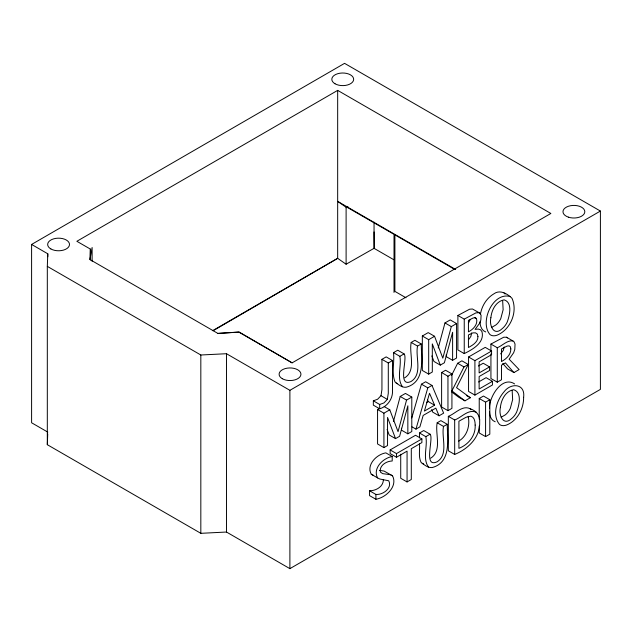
<?xml version="1.0" encoding="UTF-8"?>
<svg xmlns="http://www.w3.org/2000/svg" width="632" height="632" viewBox="0 0 632 632"><rect width="100%" height="100%" fill="white"/><g stroke="black" fill="none" stroke-linecap="round" stroke-linejoin="round"><path stroke-width="0.95" d="M92.114 261.277L92.114 247.499L89.949 259.562L217.882 333.42L238.872 332.124L292.103 362.855L550.859 213.466L337.67 90.376L76.859 241.29L90.36 249.079L90.471 259.926M47.313 266.372L47.795 253.795L31.6 244.442L344.566 63.35L600.4 211.056L600.4 389.375L289.891 568.65L226.477 532.033L200.826 533.321L47.313 444.691L47.313 266.372L200.826 355.002L226.477 353.715L289.891 390.323L600.4 211.056M47.313 444.691L47.724 434.05M89.949 259.562L90.36 249.079M489.484 408.217C489.049 397.204 501.982 375.44 514.59 383.901M471.598 332.93L470.943 336.232L468.983 339.194M504.225 346.96L503.356 350.294L500.615 353.912M383.379 479.996C383.103 486.917 375.835 490.827 369.554 490.772L369.554 495.614L375.906 499.272C385.931 497.605 397.923 486.427 392.535 475.825L384.066 471.053L379.358 470.374M480.407 314.38C481.758 306.093 486.514 298.178 493.837 293.864C499.975 289.258 507.362 293.746 511.991 298.28C518.027 311.647 510.64 329.635 497.052 335.197A17.277 9.978 -60 0 1 490.013 334.597C479.277 322.32 492.865 291.447 510.324 296.582M393.452 421.512L400.206 396.454L405.444 393.428L411.795 397.086L411.795 431.538L407.845 433.821L401.494 430.155L401.494 428.219M411.795 397.086L406.55 400.111L398.049 431.68L389.778 409.797L384.224 406.589M438.221 347.995L444.975 322.936L450.213 319.911L456.565 323.576L456.565 358.02L452.615 360.303L446.263 356.638L446.263 354.702M456.565 323.576L451.319 326.602L442.819 358.162L434.547 336.279L428.204 332.614L422.334 336.003L422.334 370.455L428.686 374.12L432.312 372.019L432.312 343.927L440.299 365.106L444.391 362.744L452.615 332.282L452.615 360.303M380.985 395.711L381.941 389.581L381.941 359.324L386.176 356.882L392.519 360.548L392.519 390.639C392.93 398.768 387.471 406.471 379.682 408.809L373.338 405.144L373.338 400.814L377.604 399.258L380.985 395.711L387.329 399.377L383.956 402.924L379.682 404.48L373.338 400.814M387.329 399.377L388.293 393.246L388.293 362.989L381.941 359.324M411.772 417.957L421.449 384.185L425.644 381.76L431.988 385.425L443.64 413.146L439.066 415.793L432.715 412.127L431.64 409.568M412.001 426.837L415.967 429.128L427.801 387.851L431.988 385.425M468.691 322.699L470.089 319.871M451.619 375.242L457.655 363.282L461.905 360.825L468.257 364.49L456.565 387.677L470.327 397.741L464.97 400.838L458.619 397.173L451.714 391.919M451.927 390.86L463.999 366.947L468.257 364.49M404.678 377.849C416.543 370.502 408.857 353.296 411.187 342.441L414.9 340.3L421.244 343.966C421.283 357.933 425.47 380.306 408.138 386.634C403.295 388.964 398.516 384.73 394.992 381.886C391.303 372.706 394.708 362.223 393.491 352.656L397.726 350.215L404.069 353.88C408.011 357.815 396.904 387.882 411.029 381.515C422.895 374.168 415.208 356.962 417.539 346.107L411.187 342.441M430.668 458.184C442.534 450.829 434.848 433.623 437.186 422.769L440.891 420.628L447.243 424.293C447.274 438.268 451.461 460.641 434.129 466.961C429.286 469.292 424.507 465.065 420.983 462.213C418.266 456.517 420.027 449.881 419.482 443.838M458.658 441.112C467.159 436.364 470.24 425.399 468.17 416.33M213.11 330.741L336.556 258.978M212.684 330.647L337.67 258.33L337.67 90.376M457.892 315.471L469.592 309.214L472.499 309.001L479.893 313.148L481.086 315.273L480.849 320.045L479.704 323.157L475.106 329.367L478.306 329.075L480.597 329.825L481.971 331.626C484.847 342.828 472.436 349.559 464.243 353.588L457.892 349.923L457.892 315.471L464.243 319.136L475.936 312.88L478.843 312.666L479.893 313.148M388.293 362.989L392.519 360.548M393.491 352.656L399.843 356.322L404.069 353.88M417.539 346.107L421.244 343.966M422.334 336.003L428.686 339.668L434.547 336.279M407.845 433.821L407.845 405.791L399.622 436.262L395.529 438.624L387.542 417.444L387.542 445.536L383.916 447.63L377.565 443.964L377.565 409.52L379.247 408.548M441.61 372.548L445.576 370.257L451.927 373.915L451.927 408.367L447.954 410.658L441.61 406.992L441.61 372.548L447.954 376.214L451.927 373.915M468.557 356.985L485.226 347.363L491.578 351.029L491.578 354.678L479.135 361.86L479.135 372.92L489.563 366.9L489.563 370.51L479.135 376.522L479.135 389.004L492.447 381.317L492.447 384.975L474.909 395.103L468.557 391.437L468.557 356.985L474.909 360.651L491.578 351.029M490.93 350.958L490.93 344.069L503.751 337.212L506.548 337.243L513.895 341.549L515.041 344.069L514.803 349.354L513.674 352.703L509.155 359.197L519.109 369.578L513.911 372.58L507.559 368.914L502.717 363.392M377.565 409.52L383.916 413.186L389.778 409.797M490.93 344.069L497.281 347.734C502.377 345.751 507.022 340.119 512.892 340.909M478.4 366.015L483.211 363.234L489.563 366.9M426.545 402.513L428.243 401.533L434.595 405.199L424.412 411.077L429.515 393.286L434.595 405.199M478.614 381.973L486.095 377.66L492.447 381.317M415.967 429.128L419.893 426.861L423.179 415.422L435.819 408.122L439.066 415.793M490.93 353.912L490.93 378.521L497.281 382.178L501.476 379.761L501.476 365.193L505.426 362.91L513.911 372.58M407.063 481.932L407.063 451.145L396.485 457.252L390.134 453.586L390.134 449.929L415.532 435.266L421.884 438.932L421.884 442.59L411.298 448.696L411.298 479.491L407.063 481.932L400.72 478.274L400.72 454.211M419.482 437.921L419.482 432.991L423.717 430.542L430.068 434.208C434.01 438.15 422.903 468.209 437.02 461.85C448.886 454.495 441.199 437.289 443.53 426.434L437.186 422.769M448.333 416.33C455.064 413.936 462.379 404.764 470.137 408.746C476.094 410.571 480.399 415.619 479.656 421.986C480.383 437.391 467.957 449.02 454.677 454.448L448.333 450.782L448.333 416.33L454.677 419.996C461.415 417.602 468.731 408.43 476.488 412.412M479.23 419.166L479.23 398.492L483.464 396.051L489.816 399.716L489.816 434.16L485.581 436.609L479.23 432.944L479.23 426.055M390.134 449.929L396.485 453.594L421.884 438.932M419.482 432.991L425.834 436.649L430.068 434.208M443.53 426.434L447.243 424.293M479.23 398.492L485.581 402.157L489.816 399.716M337.67 258.33L346.107 264.223L374.049 248.329L393.752 259.697M491.649 327.4L495.875 324.967A11.313 6.533 -60 0 0 500.789 318.56L503.135 309.735L502.661 300.745M501.152 417.254L505.379 414.813A11.313 6.533 -60 0 0 510.293 408.406L512.639 399.59L512.165 390.592M392.535 475.825L390.418 474.719L382.644 473.629L380.377 472.057C379.105 465.5 386.436 461.084 392.211 460.997L392.211 456.533C383.071 457.939 372.39 468.525 377.628 477.926L379.753 478.993L388.735 480.786C392.567 488.196 382.779 495.077 375.906 494.437L369.554 490.772M217.882 333.42L239.133 332.013L292.103 362.855M396.153 383.103L397.662 383.687M422.144 463.43L423.661 464.014M485.708 331.934C481.529 330.583 480.083 325.828 480.004 321.854M495.212 421.781C491.032 420.438 489.587 415.674 489.508 411.701M392.211 456.533L385.86 452.868C376.719 454.274 366.047 464.86 371.276 474.261L373.401 475.327M455.664 269.501L337.67 201.371L346.107 207.264L346.107 264.223M347.197 207.328L454.684 269.39M374.049 231.944L374.231 248.431M474.885 317.667L476.473 318.583C478.155 324.342 473.21 329.446 468.438 331.847L468.438 320.377L473.068 318.014L475.201 317.738L476.473 318.583M405.997 297.783L394.897 291.376L394.897 234.867L394.013 235.381L394.013 292.418M444.975 322.936L451.319 326.602M457.655 363.282L463.999 366.947M440.299 365.106L433.947 361.441L431.861 355.919M466.361 395.45L470.327 397.741M421.449 384.185L427.801 387.851M400.206 396.454L406.55 400.111M395.529 438.624L389.178 434.958L387.092 429.436M371.276 474.261L377.628 477.926M47.795 432.114L31.6 422.769L31.6 244.442M506.548 337.243L507.543 337.883M451.927 390.908L464.97 400.838M503.973 292.924L505.087 294.054M402.497 386.768C396.272 378.284 401.826 365.936 399.843 356.322M428.496 467.095C422.263 458.611 427.817 446.271 425.834 436.649M470.137 408.746L471.061 409.773M427.516 399.835L428.243 401.533M497.281 347.734L497.281 382.178M485.581 402.157L485.581 436.609M474.909 360.651L474.909 395.103M464.243 319.136L464.243 353.588M454.677 419.996L454.677 454.448M447.954 376.214L447.954 410.658M428.686 339.668L428.686 374.12M396.485 453.594L396.485 457.252M383.916 413.186L383.916 447.63M379.682 404.48L379.682 408.809M375.906 494.437L375.906 499.272M374.049 222.164L374.049 248.329M289.891 390.323L289.891 568.65M226.477 353.715L226.477 532.033M200.826 355.002L200.826 533.321M47.795 253.795L47.795 256.75M490.882 317.73C488.986 325.204 493.75 336.785 502.219 328.632A11.313 6.533 -60 0 0 507.141 322.225C509.589 315.731 512.86 302.562 504.139 299.845C495.93 301.29 491.554 310.107 490.882 317.73M500.386 407.585C498.49 415.05 503.254 426.639 511.723 418.479A11.313 6.533 -60 0 0 516.644 412.072C519.093 405.578 522.364 392.409 513.642 389.699C505.434 391.137 501.058 399.961 500.386 407.585M475.161 425.052C475.801 435.638 468.478 444.62 458.911 448.349L458.911 421.212L466.187 417.207L470.895 416.188C474.64 417.262 475.122 421.765 475.161 425.052M523.636 397.338C523.715 408.738 517.45 420.675 506.556 425.052A17.277 9.978 -60 0 1 499.517 424.451C491.807 415.074 496.689 400.238 503.973 391.903C510.79 382.55 525.484 383.292 523.636 397.338M477.95 336.595C478.029 342.125 472.657 345.183 468.438 347.513L468.438 334.944L472.894 332.874L475.572 332.859L477.358 334.123L477.95 336.595M510.83 348.896C510.956 354.75 506.264 359.023 501.476 361.536L501.476 348.967L507.062 346.075L509.155 345.87L510.411 346.81L510.83 348.896M347.782 206.751L346.107 207.723L347.798 206.759M282.299 378.702A10.918 6.304 0 0 0 300.571 375.874A10.918 6.304 0 0 0 287.197 368.156A10.918 6.304 0 0 0 282.299 378.702M50.852 248.929A10.918 6.304 0 0 0 69.125 246.109A10.918 6.304 0 0 0 55.75 238.383A10.918 6.304 0 0 0 50.852 248.929M568.437 217.171A10.918 6.304 0 0 0 584.813 211.712A10.918 6.304 0 0 0 568.437 206.253A10.918 6.304 0 0 0 568.437 217.171M335.015 83.764A10.918 6.304 0 0 0 353.288 80.943A10.918 6.304 0 0 0 339.913 73.217A10.918 6.304 0 0 0 335.015 83.764"/></g></svg>
